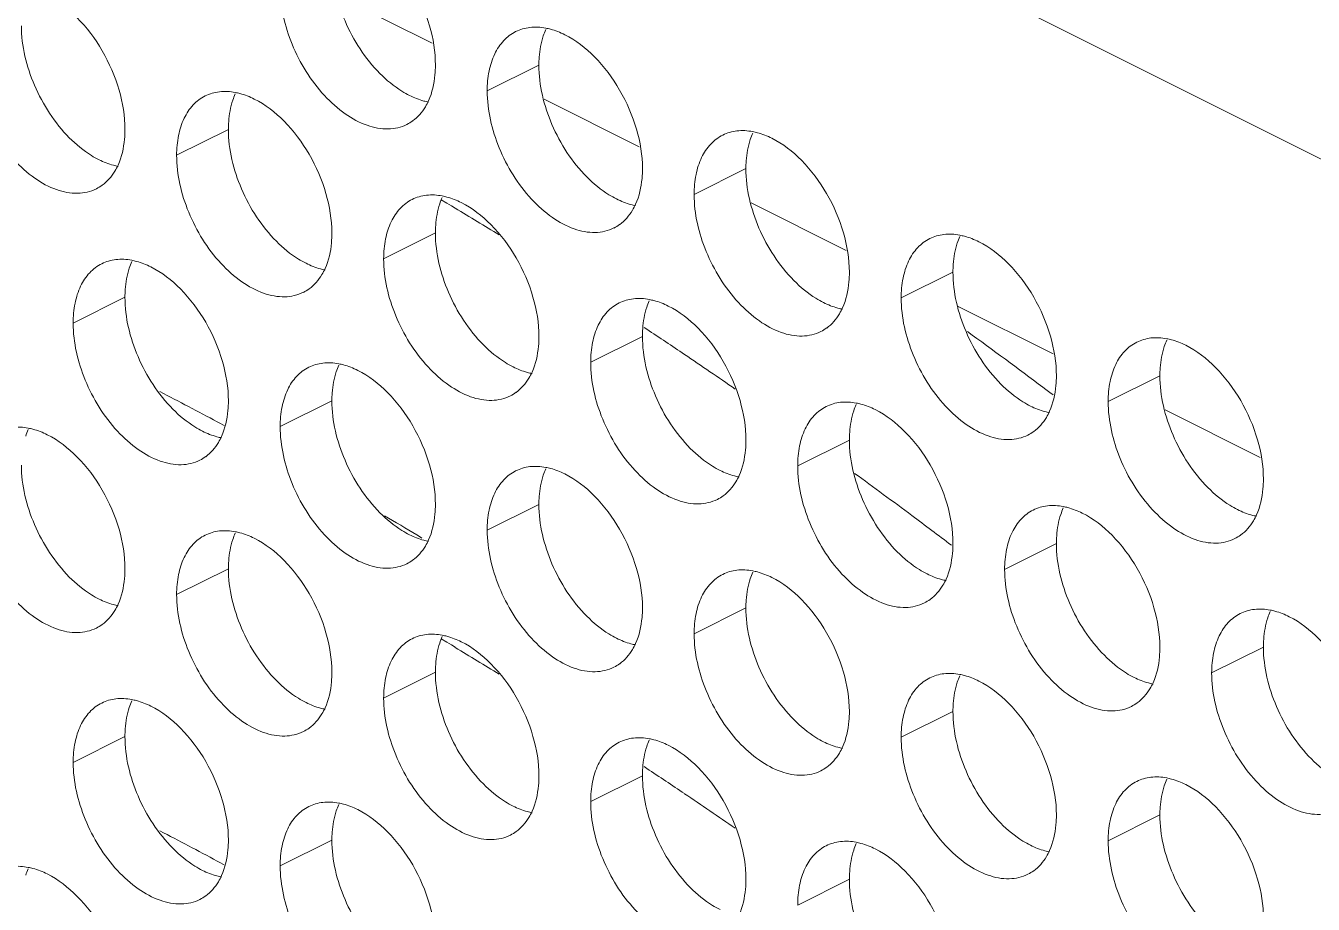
# Model space of a CAD drawing. Header units: millimetres. Extents: x 0 to 2524, y 0 to 1785.
# Drawn here: x 1869.12 to 1883.2, y 885.55 to 895.15 of the extents above; entities that cross this region are included whole.
import ezdxf

# ---------------------------------------------------------------- set-up
doc = ezdxf.new("R2010")
doc.units = ezdxf.units.MM
doc.header["$LTSCALE"] = 0.1
doc.layers.get('0').update_dxf_attribs({"lineweight": 13})
doc.layers.add('标注', color=251, linetype='Continuous', lineweight=9)

msp = doc.modelspace()

# ---------------------------------------------------------------- linework, layer by layer
msp.add_line((1899.058, 885.81), (1809.244, 930.717))
at = {"layer": '标注'}
for p, q in [((1872.527, 895.481), (1873.566, 894.962)), ((1874.733, 894.724), (1874.168, 894.441)), ((1874.789, 894.35), (1875.829, 893.83)), ((1871.339, 894.021), (1870.773, 893.738)), ((1876.996, 893.593), (1876.43, 893.31)), ((1873.725, 893.217), (1873.666, 893.253)), ((1873.776, 893.187), (1873.725, 893.217)), ((1873.818, 893.162), (1873.776, 893.187)), ((1877.052, 893.219), (1878.092, 892.699)), ((1873.602, 892.89), (1873.036, 892.607)), ((1879.259, 892.461), (1878.693, 892.179)), ((1870.208, 892.187), (1869.642, 891.904)), ((1879.315, 892.087), (1880.354, 891.568)), ((1875.865, 891.758), (1875.299, 891.476)), ((1875.913, 891.837), (1875.882, 891.858)), ((1881.521, 891.33), (1880.956, 891.047)), ((1880.243, 891.203), (1880.276, 891.179)), ((1880.276, 891.179), (1880.317, 891.148)), ((1872.47, 891.055), (1871.905, 890.773)), ((1880.317, 891.148), (1880.353, 891.121)), ((1881.578, 890.956), (1882.617, 890.436)), ((1871.216, 890.826), (1871.239, 890.814)), ((1871.239, 890.814), (1871.291, 890.786)), ((1878.127, 890.627), (1877.562, 890.344)), ((1874.733, 889.924), (1874.168, 889.641)), ((1873.4, 889.589), (1873.438, 889.566)), ((1873.438, 889.566), (1873.455, 889.556)), ((1880.39, 889.496), (1879.824, 889.213)), ((1871.339, 889.221), (1870.773, 888.938)), ((1876.996, 888.793), (1876.43, 888.51)), ((1873.725, 888.417), (1873.666, 888.453)), ((1873.776, 888.387), (1873.725, 888.417)), ((1873.818, 888.362), (1873.776, 888.387)), ((1882.653, 888.364), (1882.087, 888.081)), ((1873.602, 888.09), (1873.036, 887.807)), ((1879.259, 887.661), (1878.693, 887.379)), ((1870.208, 887.387), (1869.642, 887.104)), ((1875.865, 886.958), (1875.299, 886.676)), ((1875.913, 887.037), (1875.882, 887.058)), ((1881.521, 886.53), (1880.956, 886.247)), ((1872.47, 886.255), (1871.905, 885.973)), ((1871.216, 886.026), (1871.239, 886.014)), ((1871.239, 886.014), (1871.291, 885.986)), ((1878.127, 885.827), (1877.562, 885.544))]:
    msp.add_line(p, q, dxfattribs=at)
for centre, radius, start, end in [((1875.478, 894.813), 0.734, 155.8796, 161.7803), ((1872.084, 894.11), 0.734, 155.8796, 161.7803), ((1873.088, 894.481), 0.453, 296.5256, 305.9034), ((1877.74, 893.682), 0.734, 155.8796, 161.7803), ((1869.693, 893.778), 0.453, 296.5256, 305.9034), ((1874.346, 892.979), 0.734, 155.8796, 161.7803), ((1843.699, 843.239), 58.304, 58.34336, 58.89647), ((1875.35, 893.349), 0.453, 296.5256, 305.9034), ((1880.003, 892.55), 0.734, 155.8796, 161.7803), ((1870.952, 892.276), 0.734, 155.8796, 161.7803), ((1871.956, 892.646), 0.453, 296.5256, 305.9034), ((1876.609, 891.847), 0.734, 155.8796, 161.7803), ((1841.686, 840.087), 62.045, 56.06266, 56.51927), ((1877.613, 892.218), 0.453, 296.5256, 305.9034), ((1839.44, 836.804), 68.001, 53.12768, 53.99134), ((1882.266, 891.419), 0.734, 155.8796, 161.7803), ((1873.215, 891.144), 0.734, 155.8796, 161.7803), ((1841.189, 839.349), 62.934, 55.45133, 56.06228), ((1848.008, 847.408), 49.232, 61.8743, 62.6988), ((1874.219, 891.515), 0.453, 296.5256, 305.9034), ((1878.872, 890.716), 0.734, 155.8796, 161.7803), ((1869.821, 890.441), 0.734, 155.8796, 161.7803), ((1879.876, 891.087), 0.453, 296.5256, 305.9034), ((1870.825, 890.812), 0.453, 296.5256, 305.9034), ((1875.478, 890.013), 0.734, 155.8796, 161.7803), ((1839.155, 836.474), 66.456, 53.36387, 54.03573), ((1876.482, 890.384), 0.453, 296.5256, 305.9034), ((1846.034, 843.879), 53.276, 59.0918, 59.5359), ((1838.564, 835.678), 67.447, 52.9067, 53.36439), ((1881.135, 889.585), 0.734, 155.8796, 161.7803), ((1872.084, 889.31), 0.734, 155.8796, 161.7803), ((1882.138, 889.955), 0.453, 296.5256, 305.9034), ((1873.088, 889.681), 0.453, 296.5256, 305.9034), ((1877.74, 888.882), 0.734, 155.8796, 161.7803), ((1878.744, 889.252), 0.453, 296.5256, 305.9034), ((1883.397, 888.453), 0.734, 155.8796, 161.7803), ((1869.693, 888.978), 0.453, 296.5256, 305.9034), ((1874.346, 888.179), 0.734, 155.8796, 161.7803), ((1843.699, 838.439), 58.304, 58.34336, 58.89647), ((1875.35, 888.549), 0.453, 296.5256, 305.9034), ((1880.003, 887.75), 0.734, 155.8796, 161.7803), ((1870.952, 887.476), 0.734, 155.8796, 161.7803), ((1881.007, 888.121), 0.453, 296.5256, 305.9034), ((1871.956, 887.846), 0.453, 296.5256, 305.9034), ((1876.609, 887.047), 0.734, 155.8796, 161.7803), ((1841.686, 835.287), 62.045, 56.06266, 56.51927), ((1877.613, 887.418), 0.453, 296.5256, 305.9034), ((1882.266, 886.619), 0.734, 155.8796, 161.7803), ((1841.189, 834.549), 62.934, 55.45133, 56.06228), ((1873.215, 886.344), 0.734, 155.8796, 161.7803), ((1848.008, 842.608), 49.232, 61.8743, 62.6988), ((1874.219, 886.715), 0.453, 296.5256, 305.9034), ((1878.872, 885.916), 0.734, 155.8796, 161.7803), ((1869.821, 885.641), 0.734, 155.8796, 161.7803), ((1879.876, 886.287), 0.453, 296.5256, 305.9034), ((1870.825, 886.012), 0.453, 296.5256, 305.9034)]:
    msp.add_arc(centre, radius, start, end, dxfattribs=at)
for points, knots in [([(1872.753, 896.188), (1872.874, 896.127), (1873.104, 895.947), (1873.371, 895.589), (1873.552, 895.17), (1873.602, 894.869), (1873.602, 894.724)], [0, 0, 0, 0, 0.229676, 0.488215, 0.753207, 1, 1, 1, 1]), ([(1872.994, 894.633), (1872.833, 894.796), (1872.582, 895.183), (1872.47, 895.634), (1872.47, 895.855)], [0, 0, 0, 0, 0.508684, 1, 1, 1, 1]), ([(1873.29, 894.075), (1873.227, 894.044), (1873.077, 894.01), (1872.84, 894.058), (1872.601, 894.188), (1872.293, 894.466), (1872.007, 894.929), (1871.905, 895.361), (1871.905, 895.573)], [0, 0, 0, 0, 0.090718, 0.191742, 0.308104, 0.439279, 0.725532, 1, 1, 1, 1]), ([(1869.359, 895.485), (1869.48, 895.424), (1869.71, 895.244), (1869.977, 894.886), (1870.158, 894.467), (1870.208, 894.166), (1870.208, 894.021)], [0, 0, 0, 0, 0.229676, 0.488215, 0.753207, 1, 1, 1, 1]), ([(1869.6, 893.93), (1869.439, 894.093), (1869.188, 894.48), (1869.076, 894.931), (1869.076, 895.153)], [0, 0, 0, 0, 0.508684, 1, 1, 1, 1]), ([(1874.479, 895.09), (1874.528, 895.114), (1874.638, 895.146), (1874.751, 895.139), (1874.808, 895.128)], [0, 0, 0, 0, 0.482538, 1, 1, 1, 1]), ([(1874.808, 895.128), (1874.826, 895.125), (1874.897, 895.108), (1874.966, 895.081), (1875.016, 895.056)], [0, 0, 0, 0, 0.238696, 1, 1, 1, 1]), ([(1874.168, 894.441), (1874.168, 894.514), (1874.18, 894.653), (1874.239, 894.843), (1874.338, 894.995), (1874.43, 895.066), (1874.479, 895.09)], [0, 0, 0, 0, 0.289235, 0.54966, 0.782932, 1, 1, 1, 1]), ([(1874.733, 894.724), (1874.733, 894.753), (1874.737, 894.86), (1874.756, 894.967), (1874.781, 895.043)], [0, 0, 0, 0, 0.264225, 1, 1, 1, 1]), ([(1875.016, 895.056), (1875.137, 894.996), (1875.367, 894.816), (1875.633, 894.457), (1875.815, 894.039), (1875.865, 893.738), (1875.865, 893.593)], [0, 0, 0, 0, 0.229676, 0.488215, 0.753207, 1, 1, 1, 1]), ([(1869.896, 893.372), (1869.833, 893.341), (1869.683, 893.307), (1869.445, 893.355), (1869.207, 893.485), (1868.899, 893.763), (1868.613, 894.226), (1868.511, 894.658), (1868.511, 894.87)], [0, 0, 0, 0, 0.090718, 0.191742, 0.308104, 0.439279, 0.725532, 1, 1, 1, 1]), ([(1873.602, 894.724), (1873.602, 894.688), (1873.596, 894.556), (1873.567, 894.424), (1873.527, 894.335)], [0, 0, 0, 0, 0.268874, 1, 1, 1, 1]), ([(1875.257, 893.502), (1875.095, 893.665), (1874.844, 894.052), (1874.733, 894.503), (1874.733, 894.724)], [0, 0, 0, 0, 0.508684, 1, 1, 1, 1]), ([(1873.319, 894.392), (1873.291, 894.406), (1873.173, 894.473), (1873.067, 894.56), (1872.994, 894.633)], [0, 0, 0, 0, 0.235002, 1, 1, 1, 1]), ([(1871.085, 894.387), (1871.134, 894.411), (1871.244, 894.443), (1871.357, 894.436), (1871.414, 894.425)], [0, 0, 0, 0, 0.482538, 1, 1, 1, 1]), ([(1871.414, 894.425), (1871.431, 894.422), (1871.503, 894.406), (1871.572, 894.378), (1871.622, 894.353)], [0, 0, 0, 0, 0.238696, 1, 1, 1, 1]), ([(1875.553, 892.944), (1875.49, 892.913), (1875.34, 892.879), (1875.102, 892.926), (1874.864, 893.057), (1874.556, 893.335), (1874.27, 893.797), (1874.168, 894.23), (1874.168, 894.441)], [0, 0, 0, 0, 0.090718, 0.191742, 0.308104, 0.439279, 0.725532, 1, 1, 1, 1]), ([(1870.773, 893.738), (1870.773, 893.811), (1870.785, 893.95), (1870.844, 894.14), (1870.944, 894.292), (1871.036, 894.363), (1871.085, 894.387)], [0, 0, 0, 0, 0.289235, 0.54966, 0.782932, 1, 1, 1, 1]), ([(1871.339, 894.021), (1871.339, 894.05), (1871.343, 894.157), (1871.362, 894.264), (1871.386, 894.34)], [0, 0, 0, 0, 0.264225, 1, 1, 1, 1]), ([(1871.622, 894.353), (1871.743, 894.293), (1871.973, 894.113), (1872.239, 893.755), (1872.42, 893.336), (1872.47, 893.035), (1872.47, 892.89)], [0, 0, 0, 0, 0.229676, 0.488215, 0.753207, 1, 1, 1, 1]), ([(1873.527, 894.32), (1873.509, 894.323), (1873.438, 894.34), (1873.369, 894.367), (1873.319, 894.392)], [0, 0, 0, 0, 0.238696, 1, 1, 1, 1]), ([(1873.527, 894.335), (1873.517, 894.312), (1873.474, 894.228), (1873.41, 894.154), (1873.353, 894.114)], [0, 0, 0, 0, 0.265525, 1, 1, 1, 1]), ([(1870.208, 894.021), (1870.208, 893.986), (1870.202, 893.853), (1870.173, 893.721), (1870.133, 893.632)], [0, 0, 0, 0, 0.268874, 1, 1, 1, 1]), ([(1871.863, 892.799), (1871.701, 892.962), (1871.45, 893.349), (1871.339, 893.8), (1871.339, 894.021)], [0, 0, 0, 0, 0.508684, 1, 1, 1, 1]), ([(1876.742, 893.959), (1876.79, 893.983), (1876.901, 894.015), (1877.014, 894.008), (1877.071, 893.997)], [0, 0, 0, 0, 0.482538, 1, 1, 1, 1]), ([(1877.071, 893.997), (1877.088, 893.994), (1877.16, 893.977), (1877.229, 893.95), (1877.279, 893.925)], [0, 0, 0, 0, 0.238696, 1, 1, 1, 1]), ([(1869.925, 893.689), (1869.896, 893.703), (1869.779, 893.77), (1869.673, 893.857), (1869.6, 893.93)], [0, 0, 0, 0, 0.235002, 1, 1, 1, 1]), ([(1876.43, 893.31), (1876.43, 893.383), (1876.442, 893.522), (1876.501, 893.712), (1876.601, 893.864), (1876.693, 893.934), (1876.742, 893.959)], [0, 0, 0, 0, 0.289235, 0.54966, 0.782932, 1, 1, 1, 1]), ([(1876.996, 893.593), (1876.996, 893.621), (1877, 893.729), (1877.018, 893.836), (1877.043, 893.911)], [0, 0, 0, 0, 0.264225, 1, 1, 1, 1]), ([(1877.279, 893.925), (1877.399, 893.865), (1877.63, 893.684), (1877.896, 893.326), (1878.077, 892.907), (1878.127, 892.606), (1878.127, 892.461)], [0, 0, 0, 0, 0.229676, 0.488215, 0.753207, 1, 1, 1, 1]), ([(1872.159, 892.241), (1872.096, 892.21), (1871.946, 892.176), (1871.708, 892.223), (1871.47, 892.354), (1871.162, 892.632), (1870.876, 893.094), (1870.773, 893.527), (1870.773, 893.738)], [0, 0, 0, 0, 0.090718, 0.191742, 0.308104, 0.439279, 0.725532, 1, 1, 1, 1]), ([(1870.133, 893.617), (1870.115, 893.62), (1870.044, 893.637), (1869.975, 893.664), (1869.925, 893.689)], [0, 0, 0, 0, 0.238696, 1, 1, 1, 1]), ([(1870.133, 893.632), (1870.123, 893.609), (1870.08, 893.525), (1870.015, 893.451), (1869.959, 893.411)], [0, 0, 0, 0, 0.265525, 1, 1, 1, 1]), ([(1875.865, 893.593), (1875.865, 893.557), (1875.859, 893.425), (1875.83, 893.292), (1875.79, 893.204)], [0, 0, 0, 0, 0.268874, 1, 1, 1, 1]), ([(1877.52, 892.371), (1877.358, 892.533), (1877.107, 892.921), (1876.996, 893.371), (1876.996, 893.593)], [0, 0, 0, 0, 0.508684, 1, 1, 1, 1]), ([(1875.582, 893.261), (1875.553, 893.275), (1875.435, 893.341), (1875.33, 893.429), (1875.257, 893.502)], [0, 0, 0, 0, 0.235002, 1, 1, 1, 1]), ([(1873.348, 893.256), (1873.396, 893.28), (1873.506, 893.312), (1873.62, 893.305), (1873.677, 893.294)], [0, 0, 0, 0, 0.482538, 1, 1, 1, 1]), ([(1873.677, 893.294), (1873.694, 893.291), (1873.766, 893.274), (1873.835, 893.247), (1873.885, 893.222)], [0, 0, 0, 0, 0.238696, 1, 1, 1, 1]), ([(1877.815, 891.812), (1877.753, 891.781), (1877.603, 891.747), (1877.365, 891.795), (1877.127, 891.926), (1876.819, 892.203), (1876.533, 892.666), (1876.43, 893.098), (1876.43, 893.31)], [0, 0, 0, 0, 0.090718, 0.191742, 0.308104, 0.439279, 0.725532, 1, 1, 1, 1]), ([(1873.036, 892.607), (1873.036, 892.68), (1873.048, 892.819), (1873.107, 893.009), (1873.207, 893.161), (1873.299, 893.232), (1873.348, 893.256)], [0, 0, 0, 0, 0.289235, 0.54966, 0.782932, 1, 1, 1, 1]), ([(1873.602, 892.89), (1873.602, 892.918), (1873.606, 893.026), (1873.624, 893.133), (1873.649, 893.208)], [0, 0, 0, 0, 0.264225, 1, 1, 1, 1]), ([(1873.885, 893.222), (1874.005, 893.162), (1874.236, 892.981), (1874.502, 892.623), (1874.683, 892.204), (1874.733, 891.903), (1874.733, 891.758)], [0, 0, 0, 0, 0.229676, 0.488215, 0.753207, 1, 1, 1, 1]), ([(1875.789, 893.188), (1875.772, 893.192), (1875.701, 893.208), (1875.632, 893.236), (1875.582, 893.261)], [0, 0, 0, 0, 0.238696, 1, 1, 1, 1]), ([(1875.79, 893.204), (1875.78, 893.181), (1875.736, 893.097), (1875.672, 893.023), (1875.616, 892.982)], [0, 0, 0, 0, 0.265525, 1, 1, 1, 1]), ([(1872.47, 892.89), (1872.47, 892.854), (1872.465, 892.722), (1872.436, 892.589), (1872.396, 892.501)], [0, 0, 0, 0, 0.268874, 1, 1, 1, 1]), ([(1874.126, 891.668), (1873.964, 891.831), (1873.713, 892.218), (1873.602, 892.668), (1873.602, 892.89)], [0, 0, 0, 0, 0.508684, 1, 1, 1, 1]), ([(1879.005, 892.828), (1879.053, 892.852), (1879.163, 892.883), (1879.277, 892.877), (1879.334, 892.866)], [0, 0, 0, 0, 0.482538, 1, 1, 1, 1]), ([(1879.334, 892.866), (1879.351, 892.862), (1879.423, 892.846), (1879.492, 892.818), (1879.542, 892.793)], [0, 0, 0, 0, 0.238696, 1, 1, 1, 1]), ([(1872.188, 892.558), (1872.159, 892.572), (1872.041, 892.638), (1871.936, 892.726), (1871.863, 892.799)], [0, 0, 0, 0, 0.235002, 1, 1, 1, 1]), ([(1878.693, 892.179), (1878.693, 892.251), (1878.705, 892.39), (1878.764, 892.58), (1878.863, 892.733), (1878.956, 892.803), (1879.005, 892.828)], [0, 0, 0, 0, 0.289235, 0.54966, 0.782932, 1, 1, 1, 1]), ([(1879.259, 892.461), (1879.259, 892.49), (1879.262, 892.597), (1879.281, 892.705), (1879.306, 892.78)], [0, 0, 0, 0, 0.264225, 1, 1, 1, 1]), ([(1879.542, 892.793), (1879.662, 892.733), (1879.893, 892.553), (1880.159, 892.195), (1880.34, 891.776), (1880.39, 891.475), (1880.39, 891.33)], [0, 0, 0, 0, 0.229676, 0.488215, 0.753207, 1, 1, 1, 1]), ([(1869.954, 892.553), (1870.002, 892.577), (1870.112, 892.609), (1870.226, 892.602), (1870.283, 892.591)], [0, 0, 0, 0, 0.482538, 1, 1, 1, 1]), ([(1870.283, 892.591), (1870.3, 892.588), (1870.372, 892.571), (1870.441, 892.544), (1870.491, 892.519)], [0, 0, 0, 0, 0.238696, 1, 1, 1, 1]), ([(1874.421, 891.109), (1874.359, 891.078), (1874.209, 891.044), (1873.971, 891.092), (1873.733, 891.223), (1873.425, 891.5), (1873.139, 891.963), (1873.036, 892.395), (1873.036, 892.607)], [0, 0, 0, 0, 0.090718, 0.191742, 0.308104, 0.439279, 0.725532, 1, 1, 1, 1]), ([(1869.642, 891.904), (1869.642, 891.977), (1869.654, 892.116), (1869.713, 892.306), (1869.812, 892.458), (1869.905, 892.529), (1869.954, 892.553)], [0, 0, 0, 0, 0.289235, 0.54966, 0.782932, 1, 1, 1, 1]), ([(1870.208, 892.187), (1870.208, 892.215), (1870.211, 892.323), (1870.23, 892.43), (1870.255, 892.505)], [0, 0, 0, 0, 0.264225, 1, 1, 1, 1]), ([(1870.491, 892.519), (1870.611, 892.459), (1870.842, 892.278), (1871.108, 891.92), (1871.289, 891.501), (1871.339, 891.2), (1871.339, 891.055)], [0, 0, 0, 0, 0.229676, 0.488215, 0.753207, 1, 1, 1, 1]), ([(1872.395, 892.485), (1872.378, 892.489), (1872.307, 892.505), (1872.238, 892.533), (1872.188, 892.558)], [0, 0, 0, 0, 0.238696, 1, 1, 1, 1]), ([(1872.396, 892.501), (1872.386, 892.478), (1872.342, 892.394), (1872.278, 892.32), (1872.222, 892.279)], [0, 0, 0, 0, 0.265525, 1, 1, 1, 1]), ([(1878.127, 892.461), (1878.127, 892.426), (1878.122, 892.293), (1878.092, 892.161), (1878.053, 892.072)], [0, 0, 0, 0, 0.268874, 1, 1, 1, 1]), ([(1879.782, 891.239), (1879.621, 891.402), (1879.37, 891.789), (1879.259, 892.24), (1879.259, 892.461)], [0, 0, 0, 0, 0.508684, 1, 1, 1, 1]), ([(1877.844, 892.129), (1877.816, 892.143), (1877.698, 892.21), (1877.593, 892.297), (1877.52, 892.371)], [0, 0, 0, 0, 0.235002, 1, 1, 1, 1]), ([(1870.732, 890.965), (1870.57, 891.128), (1870.319, 891.515), (1870.208, 891.965), (1870.208, 892.187)], [0, 0, 0, 0, 0.508684, 1, 1, 1, 1]), ([(1875.611, 892.125), (1875.659, 892.149), (1875.769, 892.18), (1875.883, 892.174), (1875.94, 892.163)], [0, 0, 0, 0, 0.482538, 1, 1, 1, 1]), ([(1875.94, 892.163), (1875.957, 892.159), (1876.029, 892.143), (1876.097, 892.116), (1876.147, 892.091)], [0, 0, 0, 0, 0.238696, 1, 1, 1, 1]), ([(1880.078, 890.681), (1880.016, 890.65), (1879.866, 890.616), (1879.628, 890.664), (1879.389, 890.794), (1879.082, 891.072), (1878.796, 891.534), (1878.693, 891.967), (1878.693, 892.179)], [0, 0, 0, 0, 0.090718, 0.191742, 0.308104, 0.439279, 0.725532, 1, 1, 1, 1]), ([(1875.299, 891.476), (1875.299, 891.548), (1875.311, 891.687), (1875.37, 891.878), (1875.469, 892.03), (1875.562, 892.1), (1875.611, 892.125)], [0, 0, 0, 0, 0.289235, 0.54966, 0.782932, 1, 1, 1, 1]), ([(1875.865, 891.758), (1875.865, 891.787), (1875.868, 891.894), (1875.887, 892.002), (1875.912, 892.077)], [0, 0, 0, 0, 0.264225, 1, 1, 1, 1]), ([(1876.147, 892.091), (1876.268, 892.03), (1876.499, 891.85), (1876.765, 891.492), (1876.946, 891.073), (1876.996, 890.772), (1876.996, 890.627)], [0, 0, 0, 0, 0.229676, 0.488215, 0.753207, 1, 1, 1, 1]), ([(1878.052, 892.057), (1878.035, 892.06), (1877.963, 892.077), (1877.894, 892.104), (1877.844, 892.129)], [0, 0, 0, 0, 0.238696, 1, 1, 1, 1]), ([(1878.053, 892.072), (1878.042, 892.05), (1877.999, 891.966), (1877.935, 891.891), (1877.879, 891.851)], [0, 0, 0, 0, 0.265525, 1, 1, 1, 1]), ([(1871.027, 890.406), (1870.965, 890.375), (1870.815, 890.341), (1870.577, 890.389), (1870.338, 890.52), (1870.031, 890.797), (1869.745, 891.26), (1869.642, 891.692), (1869.642, 891.904)], [0, 0, 0, 0, 0.090718, 0.191742, 0.308104, 0.439279, 0.725532, 1, 1, 1, 1]), ([(1874.733, 891.758), (1874.733, 891.723), (1874.728, 891.591), (1874.698, 891.458), (1874.659, 891.37)], [0, 0, 0, 0, 0.268874, 1, 1, 1, 1]), ([(1876.388, 890.536), (1876.227, 890.699), (1875.976, 891.086), (1875.865, 891.537), (1875.865, 891.758)], [0, 0, 0, 0, 0.508684, 1, 1, 1, 1]), ([(1881.268, 891.696), (1881.316, 891.72), (1881.426, 891.752), (1881.54, 891.745), (1881.597, 891.734)], [0, 0, 0, 0, 0.482538, 1, 1, 1, 1]), ([(1881.597, 891.734), (1881.614, 891.731), (1881.685, 891.714), (1881.754, 891.687), (1881.804, 891.662)], [0, 0, 0, 0, 0.238696, 1, 1, 1, 1]), ([(1874.45, 891.426), (1874.422, 891.441), (1874.304, 891.507), (1874.199, 891.594), (1874.126, 891.668)], [0, 0, 0, 0, 0.235002, 1, 1, 1, 1]), ([(1880.956, 891.047), (1880.956, 891.12), (1880.968, 891.259), (1881.027, 891.449), (1881.126, 891.601), (1881.219, 891.672), (1881.268, 891.696)], [0, 0, 0, 0, 0.289235, 0.54966, 0.782932, 1, 1, 1, 1]), ([(1881.521, 891.33), (1881.521, 891.358), (1881.525, 891.466), (1881.544, 891.573), (1881.569, 891.648)], [0, 0, 0, 0, 0.264225, 1, 1, 1, 1]), ([(1881.804, 891.662), (1881.925, 891.602), (1882.155, 891.421), (1882.422, 891.063), (1882.603, 890.645), (1882.653, 890.344), (1882.653, 890.199)], [0, 0, 0, 0, 0.229676, 0.488215, 0.753207, 1, 1, 1, 1]), ([(1872.217, 891.422), (1872.265, 891.446), (1872.375, 891.477), (1872.489, 891.471), (1872.546, 891.46)], [0, 0, 0, 0, 0.482538, 1, 1, 1, 1]), ([(1872.546, 891.46), (1872.563, 891.456), (1872.634, 891.44), (1872.703, 891.413), (1872.753, 891.388)], [0, 0, 0, 0, 0.238696, 1, 1, 1, 1]), ([(1876.684, 889.978), (1876.621, 889.947), (1876.472, 889.913), (1876.234, 889.961), (1875.995, 890.091), (1875.688, 890.369), (1875.401, 890.832), (1875.299, 891.264), (1875.299, 891.476)], [0, 0, 0, 0, 0.090718, 0.191742, 0.308104, 0.439279, 0.725532, 1, 1, 1, 1]), ([(1871.905, 890.773), (1871.905, 890.845), (1871.917, 890.984), (1871.976, 891.175), (1872.075, 891.327), (1872.168, 891.397), (1872.217, 891.422)], [0, 0, 0, 0, 0.289235, 0.54966, 0.782932, 1, 1, 1, 1]), ([(1872.47, 891.055), (1872.47, 891.084), (1872.474, 891.191), (1872.493, 891.299), (1872.518, 891.374)], [0, 0, 0, 0, 0.264225, 1, 1, 1, 1]), ([(1872.753, 891.388), (1872.874, 891.327), (1873.104, 891.147), (1873.371, 890.789), (1873.552, 890.37), (1873.602, 890.069), (1873.602, 889.924)], [0, 0, 0, 0, 0.229676, 0.488215, 0.753207, 1, 1, 1, 1]), ([(1874.658, 891.354), (1874.641, 891.357), (1874.569, 891.374), (1874.5, 891.401), (1874.45, 891.426)], [0, 0, 0, 0, 0.238696, 1, 1, 1, 1]), ([(1874.659, 891.37), (1874.648, 891.347), (1874.605, 891.263), (1874.541, 891.189), (1874.485, 891.148)], [0, 0, 0, 0, 0.265525, 1, 1, 1, 1]), ([(1880.39, 891.33), (1880.39, 891.294), (1880.384, 891.162), (1880.355, 891.029), (1880.315, 890.941)], [0, 0, 0, 0, 0.268874, 1, 1, 1, 1]), ([(1882.045, 890.108), (1881.884, 890.271), (1881.633, 890.658), (1881.521, 891.108), (1881.521, 891.33)], [0, 0, 0, 0, 0.508684, 1, 1, 1, 1]), ([(1880.107, 890.998), (1880.079, 891.012), (1879.961, 891.079), (1879.855, 891.166), (1879.782, 891.239)], [0, 0, 0, 0, 0.235002, 1, 1, 1, 1]), ([(1871.339, 891.055), (1871.339, 891.02), (1871.333, 890.888), (1871.304, 890.755), (1871.264, 890.667)], [0, 0, 0, 0, 0.268874, 1, 1, 1, 1]), ([(1872.994, 889.833), (1872.833, 889.996), (1872.582, 890.383), (1872.47, 890.834), (1872.47, 891.055)], [0, 0, 0, 0, 0.508684, 1, 1, 1, 1]), ([(1877.874, 890.993), (1877.922, 891.017), (1878.032, 891.049), (1878.146, 891.042), (1878.202, 891.031)], [0, 0, 0, 0, 0.482538, 1, 1, 1, 1]), ([(1878.202, 891.031), (1878.22, 891.028), (1878.291, 891.011), (1878.36, 890.984), (1878.41, 890.959)], [0, 0, 0, 0, 0.238696, 1, 1, 1, 1]), ([(1882.341, 889.55), (1882.278, 889.518), (1882.128, 889.484), (1881.891, 889.532), (1881.652, 889.663), (1881.344, 889.94), (1881.058, 890.403), (1880.956, 890.835), (1880.956, 891.047)], [0, 0, 0, 0, 0.090718, 0.191742, 0.308104, 0.439279, 0.725532, 1, 1, 1, 1]), ([(1871.056, 890.723), (1871.028, 890.738), (1870.91, 890.804), (1870.804, 890.891), (1870.732, 890.965)], [0, 0, 0, 0, 0.235002, 1, 1, 1, 1]), ([(1877.562, 890.344), (1877.562, 890.417), (1877.574, 890.556), (1877.633, 890.746), (1877.732, 890.898), (1877.825, 890.969), (1877.874, 890.993)], [0, 0, 0, 0, 0.289235, 0.54966, 0.782932, 1, 1, 1, 1]), ([(1878.127, 890.627), (1878.127, 890.655), (1878.131, 890.763), (1878.15, 890.87), (1878.175, 890.945)], [0, 0, 0, 0, 0.264225, 1, 1, 1, 1]), ([(1878.41, 890.959), (1878.531, 890.899), (1878.761, 890.718), (1879.028, 890.36), (1879.209, 889.942), (1879.259, 889.641), (1879.259, 889.496)], [0, 0, 0, 0, 0.229676, 0.488215, 0.753207, 1, 1, 1, 1]), ([(1880.315, 890.926), (1880.298, 890.929), (1880.226, 890.946), (1880.157, 890.973), (1880.107, 890.998)], [0, 0, 0, 0, 0.238696, 1, 1, 1, 1]), ([(1880.315, 890.941), (1880.305, 890.918), (1880.262, 890.834), (1880.198, 890.76), (1880.142, 890.719)], [0, 0, 0, 0, 0.265525, 1, 1, 1, 1]), ([(1868.823, 890.719), (1868.871, 890.743), (1868.981, 890.775), (1869.095, 890.768), (1869.151, 890.757)], [0, 0, 0, 0, 0.482538, 1, 1, 1, 1]), ([(1869.151, 890.757), (1869.169, 890.754), (1869.24, 890.737), (1869.309, 890.71), (1869.359, 890.685)], [0, 0, 0, 0, 0.238696, 1, 1, 1, 1]), ([(1873.29, 889.275), (1873.227, 889.244), (1873.077, 889.21), (1872.84, 889.258), (1872.601, 889.388), (1872.293, 889.666), (1872.007, 890.129), (1871.905, 890.561), (1871.905, 890.773)], [0, 0, 0, 0, 0.090718, 0.191742, 0.308104, 0.439279, 0.725532, 1, 1, 1, 1]), ([(1869.359, 890.685), (1869.48, 890.624), (1869.71, 890.444), (1869.977, 890.086), (1870.158, 889.667), (1870.208, 889.366), (1870.208, 889.221)], [0, 0, 0, 0, 0.229676, 0.488215, 0.753207, 1, 1, 1, 1]), ([(1871.264, 890.651), (1871.247, 890.654), (1871.175, 890.671), (1871.106, 890.698), (1871.056, 890.723)], [0, 0, 0, 0, 0.238696, 1, 1, 1, 1]), ([(1871.264, 890.667), (1871.254, 890.644), (1871.211, 890.56), (1871.147, 890.486), (1871.091, 890.445)], [0, 0, 0, 0, 0.265525, 1, 1, 1, 1]), ([(1876.996, 890.627), (1876.996, 890.591), (1876.99, 890.459), (1876.961, 890.327), (1876.921, 890.238)], [0, 0, 0, 0, 0.268874, 1, 1, 1, 1]), ([(1878.651, 889.405), (1878.49, 889.568), (1878.239, 889.955), (1878.127, 890.406), (1878.127, 890.627)], [0, 0, 0, 0, 0.508684, 1, 1, 1, 1]), ([(1876.713, 890.295), (1876.685, 890.309), (1876.567, 890.376), (1876.461, 890.463), (1876.388, 890.536)], [0, 0, 0, 0, 0.235002, 1, 1, 1, 1]), ([(1869.6, 889.13), (1869.439, 889.293), (1869.188, 889.68), (1869.076, 890.131), (1869.076, 890.353)], [0, 0, 0, 0, 0.508684, 1, 1, 1, 1]), ([(1874.479, 890.29), (1874.528, 890.314), (1874.638, 890.346), (1874.751, 890.339), (1874.808, 890.328)], [0, 0, 0, 0, 0.482538, 1, 1, 1, 1]), ([(1874.808, 890.328), (1874.826, 890.325), (1874.897, 890.308), (1874.966, 890.281), (1875.016, 890.256)], [0, 0, 0, 0, 0.238696, 1, 1, 1, 1]), ([(1878.947, 888.847), (1878.884, 888.815), (1878.734, 888.781), (1878.496, 888.829), (1878.258, 888.96), (1877.95, 889.237), (1877.664, 889.7), (1877.562, 890.133), (1877.562, 890.344)], [0, 0, 0, 0, 0.090718, 0.191742, 0.308104, 0.439279, 0.725532, 1, 1, 1, 1]), ([(1874.168, 889.641), (1874.168, 889.714), (1874.18, 889.853), (1874.239, 890.043), (1874.338, 890.195), (1874.43, 890.266), (1874.479, 890.29)], [0, 0, 0, 0, 0.289235, 0.54966, 0.782932, 1, 1, 1, 1]), ([(1874.733, 889.924), (1874.733, 889.953), (1874.737, 890.06), (1874.756, 890.167), (1874.781, 890.243)], [0, 0, 0, 0, 0.264225, 1, 1, 1, 1]), ([(1875.016, 890.256), (1875.137, 890.196), (1875.367, 890.016), (1875.633, 889.657), (1875.815, 889.239), (1875.865, 888.938), (1875.865, 888.793)], [0, 0, 0, 0, 0.229676, 0.488215, 0.753207, 1, 1, 1, 1]), ([(1876.921, 890.223), (1876.904, 890.226), (1876.832, 890.243), (1876.763, 890.27), (1876.713, 890.295)], [0, 0, 0, 0, 0.238696, 1, 1, 1, 1]), ([(1876.921, 890.238), (1876.911, 890.215), (1876.868, 890.131), (1876.804, 890.057), (1876.747, 890.016)], [0, 0, 0, 0, 0.265525, 1, 1, 1, 1]), ([(1882.653, 890.199), (1882.653, 890.163), (1882.647, 890.031), (1882.618, 889.898), (1882.578, 889.81)], [0, 0, 0, 0, 0.268874, 1, 1, 1, 1]), ([(1869.896, 888.572), (1869.833, 888.541), (1869.683, 888.507), (1869.445, 888.555), (1869.207, 888.685), (1868.899, 888.963), (1868.613, 889.426), (1868.511, 889.858), (1868.511, 890.07)], [0, 0, 0, 0, 0.090718, 0.191742, 0.308104, 0.439279, 0.725532, 1, 1, 1, 1]), ([(1882.37, 889.866), (1882.342, 889.881), (1882.224, 889.947), (1882.118, 890.035), (1882.045, 890.108)], [0, 0, 0, 0, 0.235002, 1, 1, 1, 1]), ([(1873.602, 889.924), (1873.602, 889.888), (1873.596, 889.756), (1873.567, 889.624), (1873.527, 889.535)], [0, 0, 0, 0, 0.268874, 1, 1, 1, 1]), ([(1875.257, 888.702), (1875.095, 888.865), (1874.844, 889.252), (1874.733, 889.703), (1874.733, 889.924)], [0, 0, 0, 0, 0.508684, 1, 1, 1, 1]), ([(1880.136, 889.862), (1880.185, 889.886), (1880.295, 889.918), (1880.408, 889.911), (1880.465, 889.9)], [0, 0, 0, 0, 0.482538, 1, 1, 1, 1]), ([(1880.465, 889.9), (1880.482, 889.897), (1880.554, 889.88), (1880.623, 889.853), (1880.673, 889.828)], [0, 0, 0, 0, 0.238696, 1, 1, 1, 1]), ([(1873.319, 889.592), (1873.291, 889.606), (1873.173, 889.673), (1873.067, 889.76), (1872.994, 889.833)], [0, 0, 0, 0, 0.235002, 1, 1, 1, 1]), ([(1879.824, 889.213), (1879.824, 889.286), (1879.836, 889.425), (1879.895, 889.615), (1879.995, 889.767), (1880.087, 889.837), (1880.136, 889.862)], [0, 0, 0, 0, 0.289235, 0.54966, 0.782932, 1, 1, 1, 1]), ([(1880.39, 889.496), (1880.39, 889.524), (1880.394, 889.632), (1880.413, 889.739), (1880.437, 889.814)], [0, 0, 0, 0, 0.264225, 1, 1, 1, 1]), ([(1880.673, 889.828), (1880.794, 889.767), (1881.024, 889.587), (1881.29, 889.229), (1881.471, 888.81), (1881.521, 888.509), (1881.521, 888.364)], [0, 0, 0, 0, 0.229676, 0.488215, 0.753207, 1, 1, 1, 1]), ([(1882.578, 889.794), (1882.56, 889.798), (1882.489, 889.814), (1882.42, 889.841), (1882.37, 889.866)], [0, 0, 0, 0, 0.238696, 1, 1, 1, 1]), ([(1882.578, 889.81), (1882.568, 889.787), (1882.525, 889.703), (1882.461, 889.629), (1882.404, 889.588)], [0, 0, 0, 0, 0.265525, 1, 1, 1, 1]), ([(1871.085, 889.587), (1871.134, 889.611), (1871.244, 889.643), (1871.357, 889.636), (1871.414, 889.625)], [0, 0, 0, 0, 0.482538, 1, 1, 1, 1]), ([(1871.414, 889.625), (1871.431, 889.622), (1871.503, 889.606), (1871.572, 889.578), (1871.622, 889.553)], [0, 0, 0, 0, 0.238696, 1, 1, 1, 1]), ([(1875.553, 888.144), (1875.49, 888.113), (1875.34, 888.079), (1875.102, 888.126), (1874.864, 888.257), (1874.556, 888.535), (1874.27, 888.997), (1874.168, 889.43), (1874.168, 889.641)], [0, 0, 0, 0, 0.090718, 0.191742, 0.308104, 0.439279, 0.725532, 1, 1, 1, 1]), ([(1870.773, 888.938), (1870.773, 889.011), (1870.785, 889.15), (1870.844, 889.34), (1870.944, 889.492), (1871.036, 889.563), (1871.085, 889.587)], [0, 0, 0, 0, 0.289235, 0.54966, 0.782932, 1, 1, 1, 1]), ([(1871.339, 889.221), (1871.339, 889.25), (1871.343, 889.357), (1871.362, 889.464), (1871.386, 889.54)], [0, 0, 0, 0, 0.264225, 1, 1, 1, 1]), ([(1871.622, 889.553), (1871.743, 889.493), (1871.973, 889.313), (1872.239, 888.955), (1872.42, 888.536), (1872.47, 888.235), (1872.47, 888.09)], [0, 0, 0, 0, 0.229676, 0.488215, 0.753207, 1, 1, 1, 1]), ([(1873.527, 889.52), (1873.509, 889.523), (1873.438, 889.54), (1873.369, 889.567), (1873.319, 889.592)], [0, 0, 0, 0, 0.238696, 1, 1, 1, 1]), ([(1873.527, 889.535), (1873.517, 889.512), (1873.474, 889.428), (1873.41, 889.354), (1873.353, 889.314)], [0, 0, 0, 0, 0.265525, 1, 1, 1, 1]), ([(1879.259, 889.496), (1879.259, 889.46), (1879.253, 889.328), (1879.224, 889.195), (1879.184, 889.107)], [0, 0, 0, 0, 0.268874, 1, 1, 1, 1]), ([(1880.914, 888.274), (1880.752, 888.436), (1880.501, 888.824), (1880.39, 889.274), (1880.39, 889.496)], [0, 0, 0, 0, 0.508684, 1, 1, 1, 1]), ([(1878.976, 889.164), (1878.947, 889.178), (1878.83, 889.244), (1878.724, 889.332), (1878.651, 889.405)], [0, 0, 0, 0, 0.235002, 1, 1, 1, 1]), ([(1870.208, 889.221), (1870.208, 889.186), (1870.202, 889.053), (1870.173, 888.921), (1870.133, 888.832)], [0, 0, 0, 0, 0.268874, 1, 1, 1, 1]), ([(1871.863, 887.999), (1871.701, 888.162), (1871.45, 888.549), (1871.339, 889), (1871.339, 889.221)], [0, 0, 0, 0, 0.508684, 1, 1, 1, 1]), ([(1876.742, 889.159), (1876.79, 889.183), (1876.901, 889.215), (1877.014, 889.208), (1877.071, 889.197)], [0, 0, 0, 0, 0.482538, 1, 1, 1, 1]), ([(1877.071, 889.197), (1877.088, 889.194), (1877.16, 889.177), (1877.229, 889.15), (1877.279, 889.125)], [0, 0, 0, 0, 0.238696, 1, 1, 1, 1]), ([(1881.21, 887.715), (1881.147, 887.684), (1880.997, 887.65), (1880.759, 887.698), (1880.521, 887.829), (1880.213, 888.106), (1879.927, 888.569), (1879.824, 889.001), (1879.824, 889.213)], [0, 0, 0, 0, 0.090718, 0.191742, 0.308104, 0.439279, 0.725532, 1, 1, 1, 1]), ([(1869.925, 888.889), (1869.896, 888.903), (1869.779, 888.97), (1869.673, 889.057), (1869.6, 889.13)], [0, 0, 0, 0, 0.235002, 1, 1, 1, 1]), ([(1876.43, 888.51), (1876.43, 888.583), (1876.442, 888.722), (1876.501, 888.912), (1876.601, 889.064), (1876.693, 889.134), (1876.742, 889.159)], [0, 0, 0, 0, 0.289235, 0.54966, 0.782932, 1, 1, 1, 1]), ([(1876.996, 888.793), (1876.996, 888.821), (1877, 888.929), (1877.018, 889.036), (1877.043, 889.111)], [0, 0, 0, 0, 0.264225, 1, 1, 1, 1]), ([(1877.279, 889.125), (1877.399, 889.065), (1877.63, 888.884), (1877.896, 888.526), (1878.077, 888.107), (1878.127, 887.806), (1878.127, 887.661)], [0, 0, 0, 0, 0.229676, 0.488215, 0.753207, 1, 1, 1, 1]), ([(1879.184, 889.091), (1879.166, 889.095), (1879.095, 889.111), (1879.026, 889.139), (1878.976, 889.164)], [0, 0, 0, 0, 0.238696, 1, 1, 1, 1]), ([(1879.184, 889.107), (1879.174, 889.084), (1879.131, 889), (1879.066, 888.926), (1879.01, 888.885)], [0, 0, 0, 0, 0.265525, 1, 1, 1, 1]), ([(1872.159, 887.441), (1872.096, 887.41), (1871.946, 887.376), (1871.708, 887.423), (1871.47, 887.554), (1871.162, 887.832), (1870.876, 888.294), (1870.773, 888.727), (1870.773, 888.938)], [0, 0, 0, 0, 0.090718, 0.191742, 0.308104, 0.439279, 0.725532, 1, 1, 1, 1]), ([(1870.133, 888.817), (1870.115, 888.82), (1870.044, 888.837), (1869.975, 888.864), (1869.925, 888.889)], [0, 0, 0, 0, 0.238696, 1, 1, 1, 1]), ([(1870.133, 888.832), (1870.123, 888.809), (1870.08, 888.725), (1870.015, 888.651), (1869.959, 888.611)], [0, 0, 0, 0, 0.265525, 1, 1, 1, 1]), ([(1875.865, 888.793), (1875.865, 888.757), (1875.859, 888.625), (1875.83, 888.492), (1875.79, 888.404)], [0, 0, 0, 0, 0.268874, 1, 1, 1, 1]), ([(1877.52, 887.571), (1877.358, 887.733), (1877.107, 888.121), (1876.996, 888.571), (1876.996, 888.793)], [0, 0, 0, 0, 0.508684, 1, 1, 1, 1]), ([(1882.399, 888.73), (1882.447, 888.755), (1882.557, 888.786), (1882.671, 888.779), (1882.728, 888.769)], [0, 0, 0, 0, 0.482538, 1, 1, 1, 1]), ([(1882.728, 888.769), (1882.745, 888.765), (1882.817, 888.749), (1882.886, 888.721), (1882.936, 888.696)], [0, 0, 0, 0, 0.238696, 1, 1, 1, 1]), ([(1875.582, 888.461), (1875.553, 888.475), (1875.435, 888.541), (1875.33, 888.629), (1875.257, 888.702)], [0, 0, 0, 0, 0.235002, 1, 1, 1, 1]), ([(1882.087, 888.081), (1882.087, 888.154), (1882.099, 888.293), (1882.158, 888.483), (1882.258, 888.636), (1882.35, 888.706), (1882.399, 888.73)], [0, 0, 0, 0, 0.289235, 0.54966, 0.782932, 1, 1, 1, 1]), ([(1882.653, 888.364), (1882.653, 888.393), (1882.656, 888.5), (1882.675, 888.608), (1882.7, 888.683)], [0, 0, 0, 0, 0.264225, 1, 1, 1, 1]), ([(1882.936, 888.696), (1883.056, 888.636), (1883.287, 888.456), (1883.553, 888.098), (1883.734, 887.679), (1883.784, 887.378), (1883.784, 887.233)], [0, 0, 0, 0, 0.229676, 0.488215, 0.753207, 1, 1, 1, 1]), ([(1873.348, 888.456), (1873.396, 888.48), (1873.506, 888.512), (1873.62, 888.505), (1873.677, 888.494)], [0, 0, 0, 0, 0.482538, 1, 1, 1, 1]), ([(1873.677, 888.494), (1873.694, 888.491), (1873.766, 888.474), (1873.835, 888.447), (1873.885, 888.422)], [0, 0, 0, 0, 0.238696, 1, 1, 1, 1]), ([(1877.815, 887.012), (1877.753, 886.981), (1877.603, 886.947), (1877.365, 886.995), (1877.127, 887.126), (1876.819, 887.403), (1876.533, 887.866), (1876.43, 888.298), (1876.43, 888.51)], [0, 0, 0, 0, 0.090718, 0.191742, 0.308104, 0.439279, 0.725532, 1, 1, 1, 1]), ([(1873.036, 887.807), (1873.036, 887.88), (1873.048, 888.019), (1873.107, 888.209), (1873.207, 888.361), (1873.299, 888.432), (1873.348, 888.456)], [0, 0, 0, 0, 0.289235, 0.54966, 0.782932, 1, 1, 1, 1]), ([(1873.602, 888.09), (1873.602, 888.118), (1873.606, 888.226), (1873.624, 888.333), (1873.649, 888.408)], [0, 0, 0, 0, 0.264225, 1, 1, 1, 1]), ([(1873.885, 888.422), (1874.005, 888.362), (1874.236, 888.181), (1874.502, 887.823), (1874.683, 887.404), (1874.733, 887.103), (1874.733, 886.958)], [0, 0, 0, 0, 0.229676, 0.488215, 0.753207, 1, 1, 1, 1]), ([(1875.789, 888.388), (1875.772, 888.392), (1875.701, 888.408), (1875.632, 888.436), (1875.582, 888.461)], [0, 0, 0, 0, 0.238696, 1, 1, 1, 1]), ([(1875.79, 888.404), (1875.78, 888.381), (1875.736, 888.297), (1875.672, 888.223), (1875.616, 888.182)], [0, 0, 0, 0, 0.265525, 1, 1, 1, 1]), ([(1881.521, 888.364), (1881.521, 888.329), (1881.516, 888.196), (1881.487, 888.064), (1881.447, 887.975)], [0, 0, 0, 0, 0.268874, 1, 1, 1, 1]), ([(1883.177, 887.142), (1883.015, 887.305), (1882.764, 887.692), (1882.653, 888.143), (1882.653, 888.364)], [0, 0, 0, 0, 0.508684, 1, 1, 1, 1]), ([(1881.239, 888.032), (1881.21, 888.046), (1881.092, 888.113), (1880.987, 888.2), (1880.914, 888.274)], [0, 0, 0, 0, 0.235002, 1, 1, 1, 1]), ([(1872.47, 888.09), (1872.47, 888.054), (1872.465, 887.922), (1872.436, 887.789), (1872.396, 887.701)], [0, 0, 0, 0, 0.268874, 1, 1, 1, 1]), ([(1874.126, 886.868), (1873.964, 887.031), (1873.713, 887.418), (1873.602, 887.868), (1873.602, 888.09)], [0, 0, 0, 0, 0.508684, 1, 1, 1, 1]), ([(1879.005, 888.028), (1879.053, 888.052), (1879.163, 888.083), (1879.277, 888.077), (1879.334, 888.066)], [0, 0, 0, 0, 0.482538, 1, 1, 1, 1]), ([(1879.334, 888.066), (1879.351, 888.062), (1879.423, 888.046), (1879.492, 888.018), (1879.542, 887.993)], [0, 0, 0, 0, 0.238696, 1, 1, 1, 1]), ([(1883.472, 886.584), (1883.41, 886.553), (1883.26, 886.519), (1883.022, 886.567), (1882.784, 886.697), (1882.476, 886.975), (1882.19, 887.437), (1882.087, 887.87), (1882.087, 888.081)], [0, 0, 0, 0, 0.090718, 0.191742, 0.308104, 0.439279, 0.725532, 1, 1, 1, 1]), ([(1872.188, 887.758), (1872.159, 887.772), (1872.041, 887.838), (1871.936, 887.926), (1871.863, 887.999)], [0, 0, 0, 0, 0.235002, 1, 1, 1, 1]), ([(1878.693, 887.379), (1878.693, 887.451), (1878.705, 887.59), (1878.764, 887.78), (1878.863, 887.933), (1878.956, 888.003), (1879.005, 888.028)], [0, 0, 0, 0, 0.289235, 0.54966, 0.782932, 1, 1, 1, 1]), ([(1879.259, 887.661), (1879.259, 887.69), (1879.262, 887.797), (1879.281, 887.905), (1879.306, 887.98)], [0, 0, 0, 0, 0.264225, 1, 1, 1, 1]), ([(1879.542, 887.993), (1879.662, 887.933), (1879.893, 887.753), (1880.159, 887.395), (1880.34, 886.976), (1880.39, 886.675), (1880.39, 886.53)], [0, 0, 0, 0, 0.229676, 0.488215, 0.753207, 1, 1, 1, 1]), ([(1881.446, 887.96), (1881.429, 887.963), (1881.357, 887.98), (1881.289, 888.007), (1881.239, 888.032)], [0, 0, 0, 0, 0.238696, 1, 1, 1, 1]), ([(1881.447, 887.975), (1881.437, 887.953), (1881.393, 887.869), (1881.329, 887.794), (1881.273, 887.754)], [0, 0, 0, 0, 0.265525, 1, 1, 1, 1]), ([(1869.954, 887.753), (1870.002, 887.777), (1870.112, 887.809), (1870.226, 887.802), (1870.283, 887.791)], [0, 0, 0, 0, 0.482538, 1, 1, 1, 1]), ([(1870.283, 887.791), (1870.3, 887.788), (1870.372, 887.771), (1870.441, 887.744), (1870.491, 887.719)], [0, 0, 0, 0, 0.238696, 1, 1, 1, 1]), ([(1874.421, 886.309), (1874.359, 886.278), (1874.209, 886.244), (1873.971, 886.292), (1873.733, 886.423), (1873.425, 886.7), (1873.139, 887.163), (1873.036, 887.595), (1873.036, 887.807)], [0, 0, 0, 0, 0.090718, 0.191742, 0.308104, 0.439279, 0.725532, 1, 1, 1, 1]), ([(1869.642, 887.104), (1869.642, 887.177), (1869.654, 887.316), (1869.713, 887.506), (1869.812, 887.658), (1869.905, 887.729), (1869.954, 887.753)], [0, 0, 0, 0, 0.289235, 0.54966, 0.782932, 1, 1, 1, 1]), ([(1870.208, 887.387), (1870.208, 887.415), (1870.211, 887.523), (1870.23, 887.63), (1870.255, 887.705)], [0, 0, 0, 0, 0.264225, 1, 1, 1, 1]), ([(1870.491, 887.719), (1870.611, 887.659), (1870.842, 887.478), (1871.108, 887.12), (1871.289, 886.701), (1871.339, 886.4), (1871.339, 886.255)], [0, 0, 0, 0, 0.229676, 0.488215, 0.753207, 1, 1, 1, 1]), ([(1872.395, 887.685), (1872.378, 887.689), (1872.307, 887.705), (1872.238, 887.733), (1872.188, 887.758)], [0, 0, 0, 0, 0.238696, 1, 1, 1, 1]), ([(1872.396, 887.701), (1872.386, 887.678), (1872.342, 887.594), (1872.278, 887.52), (1872.222, 887.479)], [0, 0, 0, 0, 0.265525, 1, 1, 1, 1]), ([(1878.127, 887.661), (1878.127, 887.626), (1878.122, 887.493), (1878.092, 887.361), (1878.053, 887.272)], [0, 0, 0, 0, 0.268874, 1, 1, 1, 1]), ([(1879.782, 886.439), (1879.621, 886.602), (1879.37, 886.989), (1879.259, 887.44), (1879.259, 887.661)], [0, 0, 0, 0, 0.508684, 1, 1, 1, 1]), ([(1877.844, 887.329), (1877.816, 887.343), (1877.698, 887.41), (1877.593, 887.497), (1877.52, 887.571)], [0, 0, 0, 0, 0.235002, 1, 1, 1, 1]), ([(1870.732, 886.165), (1870.57, 886.328), (1870.319, 886.715), (1870.208, 887.165), (1870.208, 887.387)], [0, 0, 0, 0, 0.508684, 1, 1, 1, 1]), ([(1875.611, 887.325), (1875.659, 887.349), (1875.769, 887.38), (1875.883, 887.374), (1875.94, 887.363)], [0, 0, 0, 0, 0.482538, 1, 1, 1, 1]), ([(1875.94, 887.363), (1875.957, 887.359), (1876.029, 887.343), (1876.097, 887.316), (1876.147, 887.291)], [0, 0, 0, 0, 0.238696, 1, 1, 1, 1]), ([(1880.078, 885.881), (1880.016, 885.85), (1879.866, 885.816), (1879.628, 885.864), (1879.389, 885.994), (1879.082, 886.272), (1878.796, 886.734), (1878.693, 887.167), (1878.693, 887.379)], [0, 0, 0, 0, 0.090718, 0.191742, 0.308104, 0.439279, 0.725532, 1, 1, 1, 1]), ([(1875.299, 886.676), (1875.299, 886.748), (1875.311, 886.887), (1875.37, 887.078), (1875.469, 887.23), (1875.562, 887.3), (1875.611, 887.325)], [0, 0, 0, 0, 0.289235, 0.54966, 0.782932, 1, 1, 1, 1]), ([(1875.865, 886.958), (1875.865, 886.987), (1875.868, 887.094), (1875.887, 887.202), (1875.912, 887.277)], [0, 0, 0, 0, 0.264225, 1, 1, 1, 1]), ([(1876.147, 887.291), (1876.268, 887.23), (1876.499, 887.05), (1876.765, 886.692), (1876.946, 886.273), (1876.996, 885.972), (1876.996, 885.827)], [0, 0, 0, 0, 0.229676, 0.488215, 0.753207, 1, 1, 1, 1]), ([(1878.052, 887.257), (1878.035, 887.26), (1877.963, 887.277), (1877.894, 887.304), (1877.844, 887.329)], [0, 0, 0, 0, 0.238696, 1, 1, 1, 1]), ([(1878.053, 887.272), (1878.042, 887.25), (1877.999, 887.166), (1877.935, 887.091), (1877.879, 887.051)], [0, 0, 0, 0, 0.265525, 1, 1, 1, 1]), ([(1871.027, 885.606), (1870.965, 885.575), (1870.815, 885.541), (1870.577, 885.589), (1870.338, 885.72), (1870.031, 885.997), (1869.745, 886.46), (1869.642, 886.892), (1869.642, 887.104)], [0, 0, 0, 0, 0.090718, 0.191742, 0.308104, 0.439279, 0.725532, 1, 1, 1, 1]), ([(1883.501, 886.901), (1883.473, 886.915), (1883.355, 886.982), (1883.249, 887.069), (1883.177, 887.142)], [0, 0, 0, 0, 0.235002, 1, 1, 1, 1]), ([(1874.733, 886.958), (1874.733, 886.923), (1874.728, 886.791), (1874.698, 886.658), (1874.659, 886.57)], [0, 0, 0, 0, 0.268874, 1, 1, 1, 1]), ([(1876.388, 885.736), (1876.227, 885.899), (1875.976, 886.286), (1875.865, 886.737), (1875.865, 886.958)], [0, 0, 0, 0, 0.508684, 1, 1, 1, 1]), ([(1881.268, 886.896), (1881.316, 886.92), (1881.426, 886.952), (1881.54, 886.945), (1881.597, 886.934)], [0, 0, 0, 0, 0.482538, 1, 1, 1, 1]), ([(1874.45, 886.626), (1874.422, 886.641), (1874.304, 886.707), (1874.199, 886.794), (1874.126, 886.868)], [0, 0, 0, 0, 0.235002, 1, 1, 1, 1]), ([(1880.956, 886.247), (1880.956, 886.32), (1880.968, 886.459), (1881.027, 886.649), (1881.126, 886.801), (1881.219, 886.872), (1881.268, 886.896)], [0, 0, 0, 0, 0.289235, 0.54966, 0.782932, 1, 1, 1, 1]), ([(1881.521, 886.53), (1881.521, 886.558), (1881.525, 886.666), (1881.544, 886.773), (1881.569, 886.848)], [0, 0, 0, 0, 0.264225, 1, 1, 1, 1]), ([(1881.597, 886.934), (1881.614, 886.931), (1881.685, 886.914), (1881.754, 886.887), (1881.804, 886.862)], [0, 0, 0, 0, 0.238696, 1, 1, 1, 1]), ([(1881.804, 886.862), (1881.925, 886.802), (1882.155, 886.621), (1882.422, 886.263), (1882.603, 885.845), (1882.653, 885.544), (1882.653, 885.399)], [0, 0, 0, 0, 0.229676, 0.488215, 0.753207, 1, 1, 1, 1]), ([(1872.217, 886.622), (1872.265, 886.646), (1872.375, 886.677), (1872.489, 886.671), (1872.546, 886.66)], [0, 0, 0, 0, 0.482538, 1, 1, 1, 1]), ([(1872.546, 886.66), (1872.563, 886.656), (1872.634, 886.64), (1872.703, 886.613), (1872.753, 886.588)], [0, 0, 0, 0, 0.238696, 1, 1, 1, 1]), ([(1876.684, 885.178), (1876.621, 885.147), (1876.472, 885.113), (1876.234, 885.161), (1875.995, 885.291), (1875.688, 885.569), (1875.401, 886.032), (1875.299, 886.464), (1875.299, 886.676)], [0, 0, 0, 0, 0.090718, 0.191742, 0.308104, 0.439279, 0.725532, 1, 1, 1, 1]), ([(1871.905, 885.973), (1871.905, 886.045), (1871.917, 886.184), (1871.976, 886.375), (1872.075, 886.527), (1872.168, 886.597), (1872.217, 886.622)], [0, 0, 0, 0, 0.289235, 0.54966, 0.782932, 1, 1, 1, 1]), ([(1872.47, 886.255), (1872.47, 886.284), (1872.474, 886.391), (1872.493, 886.499), (1872.518, 886.574)], [0, 0, 0, 0, 0.264225, 1, 1, 1, 1]), ([(1872.753, 886.588), (1872.874, 886.527), (1873.104, 886.347), (1873.371, 885.989), (1873.552, 885.57), (1873.602, 885.269), (1873.602, 885.124)], [0, 0, 0, 0, 0.229676, 0.488215, 0.753207, 1, 1, 1, 1]), ([(1874.658, 886.554), (1874.641, 886.557), (1874.569, 886.574), (1874.5, 886.601), (1874.45, 886.626)], [0, 0, 0, 0, 0.238696, 1, 1, 1, 1]), ([(1874.659, 886.57), (1874.648, 886.547), (1874.605, 886.463), (1874.541, 886.389), (1874.485, 886.348)], [0, 0, 0, 0, 0.265525, 1, 1, 1, 1]), ([(1880.39, 886.53), (1880.39, 886.494), (1880.384, 886.362), (1880.355, 886.229), (1880.315, 886.141)], [0, 0, 0, 0, 0.268874, 1, 1, 1, 1]), ([(1882.045, 885.308), (1881.884, 885.471), (1881.633, 885.858), (1881.521, 886.308), (1881.521, 886.53)], [0, 0, 0, 0, 0.508684, 1, 1, 1, 1]), ([(1880.107, 886.198), (1880.079, 886.212), (1879.961, 886.279), (1879.855, 886.366), (1879.782, 886.439)], [0, 0, 0, 0, 0.235002, 1, 1, 1, 1]), ([(1871.339, 886.255), (1871.339, 886.22), (1871.333, 886.088), (1871.304, 885.955), (1871.264, 885.867)], [0, 0, 0, 0, 0.268874, 1, 1, 1, 1]), ([(1872.994, 885.033), (1872.833, 885.196), (1872.582, 885.583), (1872.47, 886.034), (1872.47, 886.255)], [0, 0, 0, 0, 0.508684, 1, 1, 1, 1]), ([(1877.874, 886.193), (1877.922, 886.217), (1878.032, 886.249), (1878.146, 886.242), (1878.202, 886.231)], [0, 0, 0, 0, 0.482538, 1, 1, 1, 1]), ([(1878.202, 886.231), (1878.22, 886.228), (1878.291, 886.211), (1878.36, 886.184), (1878.41, 886.159)], [0, 0, 0, 0, 0.238696, 1, 1, 1, 1]), ([(1882.341, 884.75), (1882.278, 884.718), (1882.128, 884.684), (1881.891, 884.732), (1881.652, 884.863), (1881.344, 885.14), (1881.058, 885.603), (1880.956, 886.035), (1880.956, 886.247)], [0, 0, 0, 0, 0.090718, 0.191742, 0.308104, 0.439279, 0.725532, 1, 1, 1, 1]), ([(1871.056, 885.923), (1871.028, 885.938), (1870.91, 886.004), (1870.804, 886.091), (1870.732, 886.165)], [0, 0, 0, 0, 0.235002, 1, 1, 1, 1]), ([(1877.562, 885.544), (1877.562, 885.617), (1877.574, 885.756), (1877.633, 885.946), (1877.732, 886.098), (1877.825, 886.169), (1877.874, 886.193)], [0, 0, 0, 0, 0.289235, 0.54966, 0.782932, 1, 1, 1, 1]), ([(1878.127, 885.827), (1878.127, 885.855), (1878.131, 885.963), (1878.15, 886.07), (1878.175, 886.145)], [0, 0, 0, 0, 0.264225, 1, 1, 1, 1]), ([(1878.41, 886.159), (1878.531, 886.099), (1878.761, 885.918), (1879.028, 885.56), (1879.209, 885.142), (1879.259, 884.841), (1879.259, 884.696)], [0, 0, 0, 0, 0.229676, 0.488215, 0.753207, 1, 1, 1, 1]), ([(1880.315, 886.126), (1880.298, 886.129), (1880.226, 886.146), (1880.157, 886.173), (1880.107, 886.198)], [0, 0, 0, 0, 0.238696, 1, 1, 1, 1]), ([(1880.315, 886.141), (1880.305, 886.118), (1880.262, 886.034), (1880.198, 885.96), (1880.142, 885.919)], [0, 0, 0, 0, 0.265525, 1, 1, 1, 1]), ([(1868.823, 885.919), (1868.871, 885.943), (1868.981, 885.975), (1869.095, 885.968), (1869.151, 885.957)], [0, 0, 0, 0, 0.482538, 1, 1, 1, 1]), ([(1869.151, 885.957), (1869.169, 885.954), (1869.24, 885.937), (1869.309, 885.91), (1869.359, 885.885)], [0, 0, 0, 0, 0.238696, 1, 1, 1, 1]), ([(1873.29, 884.475), (1873.227, 884.444), (1873.077, 884.41), (1872.84, 884.458), (1872.601, 884.588), (1872.293, 884.866), (1872.007, 885.329), (1871.905, 885.761), (1871.905, 885.973)], [0, 0, 0, 0, 0.090718, 0.191742, 0.308104, 0.439279, 0.725532, 1, 1, 1, 1]), ([(1869.359, 885.885), (1869.48, 885.824), (1869.71, 885.644), (1869.977, 885.286), (1870.158, 884.867), (1870.208, 884.566), (1870.208, 884.421)], [0, 0, 0, 0, 0.229676, 0.488215, 0.753207, 1, 1, 1, 1]), ([(1871.264, 885.851), (1871.247, 885.854), (1871.175, 885.871), (1871.106, 885.898), (1871.056, 885.923)], [0, 0, 0, 0, 0.238696, 1, 1, 1, 1]), ([(1871.264, 885.867), (1871.254, 885.844), (1871.211, 885.76), (1871.147, 885.686), (1871.091, 885.645)], [0, 0, 0, 0, 0.265525, 1, 1, 1, 1]), ([(1876.996, 885.827), (1876.996, 885.791), (1876.99, 885.659), (1876.961, 885.527), (1876.921, 885.438)], [0, 0, 0, 0, 0.268874, 1, 1, 1, 1]), ([(1878.651, 884.605), (1878.49, 884.768), (1878.239, 885.155), (1878.127, 885.606), (1878.127, 885.827)], [0, 0, 0, 0, 0.508684, 1, 1, 1, 1]), ([(1876.713, 885.495), (1876.685, 885.509), (1876.567, 885.576), (1876.461, 885.663), (1876.388, 885.736)], [0, 0, 0, 0, 0.235002, 1, 1, 1, 1])]:
    msp.add_open_spline(points, degree=3, knots=knots, dxfattribs=at)

doc.saveas('drawing.dxf')
